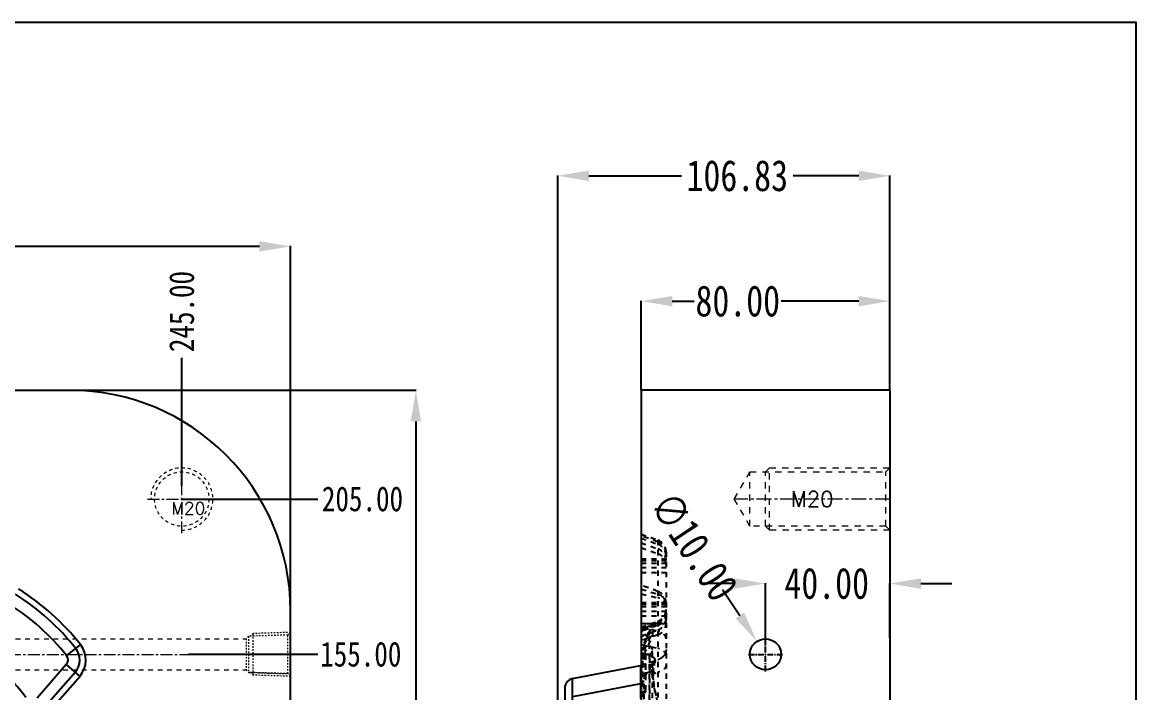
# Model space of a CAD drawing. Header units: millimetres. Extents: x 1147 to 12155, y -6137 to -4403.
# Drawn here: x 4297.4 to 4655.7, y -5121.1 to -4905.3 of the extents above; entities that cross this region are included whole.
import ezdxf
from ezdxf.enums import TextEntityAlignment as Align

# ---------------------------------------------------------------- set-up
doc = ezdxf.new("R2010")
doc.units = ezdxf.units.MM
doc.header["$LTSCALE"] = 16.335
doc.header["$PDMODE"] = 3
doc.header["$PDSIZE"] = 0.3125
doc.linetypes.add('CENTER', pattern=[0.6, 0.375, -0.075, 0.075, -0.075])
doc.linetypes.add('HIDDEN', pattern=[0.2, 0.1, -0.1])
doc.layers.get('0').update_dxf_attribs({"linetype": 'CONTINUOUS'})
doc.layers.get('Defpoints').update_dxf_attribs({"linetype": 'CONTINUOUS'})
doc.layers.add('cool', color=153, linetype='HIDDEN', lineweight=9)
doc.layers.add('screw', color=33, linetype='CONTINUOUS', lineweight=13)
doc.layers.add('DEFAULT_2', color=8, linetype='HIDDEN')
doc.styles.get("Standard").update_dxf_attribs({"font": 'txt', "width": 0.8})
doc.styles.add('TXT', font='txt.shx', dxfattribs={"bigfont": 'gbcbig.shx'})
doc.dimstyles.get("Standard").update_dxf_attribs({"dimtxt": 0.15625, "dimasz": 0.1875, "dimexe": 0.125, "dimexo": 0.0625, "dimtad": 0, "dimtih": 1, "dimtoh": 1, "dimdsep": 46, "dimtxsty": 'Standard', "dimcen": 0.09, "dimadec": 0, "dimazin": 0, "dimtp": 0.01, "dimtm": 0.01, "dimtfac": 1, "dimtofl": 0, "dimtmove": 0, "dimatfit": 3, "dimfxl": 0, "dimtolj": 1, "dimarcsym": 0})
doc.dimstyles.new('STANDARD$0', dxfattribs={"dimscale": 2, "dimtxt": 3, "dimasz": 3, "dimexe": 1.25, "dimexo": 0.625, "dimgap": 0.5, "dimtad": 0, "dimdsep": 46, "dimlunit": 6, "dimtxsty": 'Standard', "dimblk": 'CLOSEDBLANK', "dimcen": 0, "dimclrt": 2, "dimazin": 2, "dimtfac": 2, "dimtmove": 1, "dimatfit": 3, "dimfxl": 0, "dimtolj": 1, "dimtzin": 0, "dimarcsym": 0})

# ---------------------------------------------------------------- blocks, each defined once
blk = doc.blocks.new('screw_m20_g')
at = {"layer": 'screw', "color": 1, "linetype": 'CENTER', "ltscale": 0.621977}
for p, q in [((0, -11), (0, 11)), ((-11, 0), (11, 0))]:
    blk.add_line(p, q, dxfattribs=at)
at = {"layer": 'screw', "linetype": 'HIDDEN', "ltscale": 0.621977}
blk.add_circle((0, 0), 8.75, dxfattribs=at)
at = {"layer": 'screw', "color": 92, "linetype": 'HIDDEN', "ltscale": 0.621977}
blk.add_arc((0, 0), 10, 270, 180, dxfattribs=at)
at = {"layer": 'screw', "color": 6, "style": 'TXT'}
blk.add_text('M20', height=4, dxfattribs=at).set_placement((-3.4, -5))
blk = doc.blocks.new('*D689')
at = {"color": 4, "lineweight": -2}
for p, q in [((4496.58, -5023.71), (4496.58, -4994.94)), ((4506.58, -4995.06), (4513.65, -4995.06)), ((4566.58, -4995.06), (4541.65, -4995.06)), ((4576.58, -5023.71), (4576.58, -4994.94))]:
    blk.add_line(p, q, dxfattribs=at)
at = {"color": 4}
for points in [[(4506.58, -4993.4), (4506.58, -4996.73), (4496.58, -4995.06)], [(4566.58, -4993.4), (4566.58, -4996.73), (4576.58, -4995.06)]]:
    blk.add_solid(points, dxfattribs=at)
at = {"layer": 'Defpoints', "color": 0}
for p in [(4496.58, -4995.06), (4496.58, -5023.77), (4576.58, -5023.77)]:
    blk.add_point(p, dxfattribs=at)
at = {"color": 6, "insert": (4527.65, -4995.06), "char_height": 10, "attachment_point": 5}
blk.add_mtext('\\A1;80.00', dxfattribs=at)
blk = doc.blocks.new('*D690')
at = {"color": 4, "lineweight": -2}
for p, q in [((4469.75, -5145.72), (4469.75, -4954.58)), ((4479.75, -4954.71), (4509.49, -4954.71)), ((4566.58, -4954.71), (4545.49, -4954.71)), ((4576.58, -5023.71), (4576.58, -4954.58))]:
    blk.add_line(p, q, dxfattribs=at)
at = {"color": 4}
for points in [[(4479.75, -4953.04), (4479.75, -4956.38), (4469.75, -4954.71)], [(4566.58, -4953.04), (4566.58, -4956.38), (4576.58, -4954.71)]]:
    blk.add_solid(points, dxfattribs=at)
at = {"layer": 'Defpoints', "color": 0}
for p in [(4469.75, -4954.71), (4576.58, -5023.77), (4469.75, -5145.78)]:
    blk.add_point(p, dxfattribs=at)
at = {"color": 6, "insert": (4527.49, -4954.71), "char_height": 10, "attachment_point": 5}
blk.add_mtext('\\A1;106.83', dxfattribs=at)
blk = doc.blocks.new('cool_jt_f12')
at = {"layer": 'cool', "ltscale": 0.3}
for p, q in [((0, 7.0785), (0.856, 6.2225)), ((0, 7.0785), (12, 6.7035)), ((0.856, 6.2225), (0.856, -6.2225)), ((13.5, 5.827375), (0.856, 6.2225)), ((0.856, 6.2225), (13.5, 5.827375)), ((12, 6.7035), (12.856, 5.8475)), ((12, 6.7035), (12, -6.7035)), ((14.327375, 5), (13.5, 5.827375)), ((13.5, -5.827375), (13.5, 5.827375)), ((14.327375, -5), (14.327375, 5)), ((0.856, -6.2225), (0, -7.0785)), ((0, -7.0785), (12, -6.7035)), ((0.856, -6.2225), (13.5, -5.827375)), ((12, -6.7035), (12.856, -5.8475)), ((13.5, -5.827375), (14.327375, -5))]:
    blk.add_line(p, q, dxfattribs=at)
blk = doc.blocks.new('*D692')
at = {"color": 4, "lineweight": -2}
blk.add_line((4522.78, -5087.93), (4528.3, -5096.26), dxfattribs=at)
at = {"color": 4}
blk.add_solid([(4529.69, -5095.34), (4526.91, -5097.18), (4533.82, -5104.6)], dxfattribs=at)
at = {"layer": 'Defpoints', "color": 0}
for p in [(4533.82, -5104.6), (4539.34, -5112.94)]:
    blk.add_point(p, dxfattribs=at)
at = {"color": 6, "insert": (4513.57, -5074.03), "char_height": 10, "attachment_point": 5, "rotation": 303.5108}
blk.add_mtext('\\A1;∅10.00', dxfattribs=at)
blk = doc.blocks.new('*D693')
at = {"color": 4, "lineweight": -2}
for p, q in [((4526.58, -5085.97), (4516.58, -5085.97)), ((4536.58, -5105.69), (4536.58, -5085.85)), ((4576.58, -5103.47), (4576.58, -5085.85)), ((4586.58, -5085.97), (4596.58, -5085.97))]:
    blk.add_line(p, q, dxfattribs=at)
at = {"color": 4}
for points in [[(4526.58, -5084.31), (4526.58, -5087.64), (4536.58, -5085.97)], [(4586.58, -5084.31), (4586.58, -5087.64), (4576.58, -5085.97)]]:
    blk.add_solid(points, dxfattribs=at)
at = {"layer": 'Defpoints', "color": 0}
for p in [(4576.58, -5085.97), (4536.58, -5105.75), (4576.58, -5103.53)]:
    blk.add_point(p, dxfattribs=at)
at = {"color": 6, "insert": (4556.27, -5085.97), "char_height": 10, "attachment_point": 5}
blk.add_mtext('\\A1;40.00', dxfattribs=at)
blk = doc.blocks.new('*D700')
at = {"color": 4, "lineweight": -2}
for p, q in [((3823.73, -5094.71), (3823.73, -4977.3)), ((3833.73, -4977.43), (4105.82, -4977.43)), ((4373.73, -4977.43), (4141.82, -4977.43)), ((4383.73, -5094.71), (4383.73, -4977.3))]:
    blk.add_line(p, q, dxfattribs=at)
at = {"color": 4}
for points in [[(3833.73, -4975.76), (3833.73, -4979.1), (3823.73, -4977.43)], [(4373.73, -4975.76), (4373.73, -4979.1), (4383.73, -4977.43)]]:
    blk.add_solid(points, dxfattribs=at)
at = {"layer": 'Defpoints', "color": 0}
for p in [(3823.73, -4977.43), (3823.73, -5094.77), (4383.73, -5094.77)]:
    blk.add_point(p, dxfattribs=at)
at = {"color": 6, "insert": (4123.82, -4977.43), "char_height": 10, "attachment_point": 5}
blk.add_mtext('\\A1;560.00', dxfattribs=at)
blk = doc.blocks.new('*D701')
at = {"color": 4, "lineweight": -2}
for p, q in [((4312.79, -5023.77), (4424.2, -5023.77)), ((4424.07, -5033.77), (4424.07, -5180.21)), ((4424.07, -5493.77), (4424.07, -5216.21)), ((4299.45, -5503.77), (4424.2, -5503.77))]:
    blk.add_line(p, q, dxfattribs=at)
at = {"color": 4}
for points in [[(4422.41, -5033.77), (4425.74, -5033.77), (4424.07, -5023.77)], [(4422.41, -5493.77), (4425.74, -5493.77), (4424.07, -5503.77)]]:
    blk.add_solid(points, dxfattribs=at)
at = {"layer": 'Defpoints', "color": 0}
for p in [(4312.73, -5023.77), (4299.39, -5503.77), (4424.07, -5503.77)]:
    blk.add_point(p, dxfattribs=at)
at = {"color": 6, "insert": (4424.07, -5198.21), "char_height": 10, "attachment_point": 5, "rotation": 90}
blk.add_mtext('\\A1;480.00', dxfattribs=at)
blk = doc.blocks.new('*D704')
at = {"color": 4, "lineweight": -2}
blk.add_line((4350.88, -5108.77), (4392.48, -5108.77), dxfattribs=at)
at = {"layer": 'Defpoints', "color": 0}
for p in [(4350.82, -5108.77), (4392.48, -5108.77), (4103.73, -5263.77)]:
    blk.add_point(p, dxfattribs=at)
at = {"color": 6, "insert": (4406.34, -5108.77), "char_height": 8, "attachment_point": 5}
blk.add_mtext('\\A1;155.00', dxfattribs=at)
blk = doc.blocks.new('*D705')
at = {"color": 4, "lineweight": -2}
blk.add_line((4348.79, -5058.77), (4392.48, -5058.77), dxfattribs=at)
at = {"layer": 'Defpoints', "color": 0}
for p in [(4348.73, -5058.77), (4392.48, -5058.77), (4103.73, -5263.77)]:
    blk.add_point(p, dxfattribs=at)
at = {"color": 6, "insert": (4406.88, -5058.77), "char_height": 8, "attachment_point": 5}
blk.add_mtext('\\A1;205.00', dxfattribs=at)
blk = doc.blocks.new('*D713')
at = {"color": 4, "lineweight": -2}
blk.add_line((4348.73, -5054.5), (4348.73, -5013.34), dxfattribs=at)
at = {"layer": 'Defpoints', "color": 0}
for p in [(4348.73, -5013.34), (4348.73, -5054.56), (4103.73, -5263.77)]:
    blk.add_point(p, dxfattribs=at)
at = {"color": 6, "insert": (4348.73, -4998.41), "char_height": 8, "attachment_point": 5, "rotation": 90}
blk.add_mtext('\\A1;245.00', dxfattribs=at)

msp = doc.modelspace()

# ---------------------------------------------------------------- linework, layer by layer
at = {"color": 7, "linetype": 'Continuous'}
for p, q in [((3889.729, -5023.772), (4317.729, -5023.772)), ((4496.578, -5023.772), (4496.578, -5226.059)), ((4576.578, -5023.772), (4496.578, -5023.772)), ((4576.578, -5023.772), (4576.578, -5503.772)), ((4383.729, -5432.772), (4383.729, -5094.772)), ((4316.133, -5105.643), (4311.645, -5109.177)), ((4311.57, -5112.097), (4302.157, -5122.874)), ((4311.57, -5112.097), (4315.873, -5115.855)), ((4474.44, -5116.583), (4496.33, -5112.328)), ((4496.33, -5112.328), (4496.33, -5123.044)), ((4314.401, -5114.57), (4304.988, -5125.347)), ((4306.46, -5126.632), (4315.873, -5115.855)), ((4474.44, -5400.96), (4474.44, -5116.583)), ((4471.999, -5119.544), (4471.999, -5397.999)), ((4496.33, -5118.23), (4474.44, -5122.472))]:
    msp.add_line(p, q, dxfattribs=at)
at = {"color": 1, "linetype": 'CENTER', "ltscale": 0.310989}
for p, q in [((4536.578, -5114.272), (4536.578, -5103.272)), ((4531.078, -5108.772), (4542.078, -5108.772))]:
    msp.add_line(p, q, dxfattribs=at)
msp.add_lwpolyline([(3746.749, -4905.276), (4655.71, -4905.276), (4655.71, -5670.384), (3746.749, -5670.384)], close=True)
msp.add_circle((4536.578, -5108.772), 5)
at = {"color": 7, "linetype": 'Continuous'}
for centre, radius, start, end in [((4312.729, -5094.772), 71, 0, 90), ((4254.769, -5153.963), 78.105, 38.2177, 57.93163), ((4254.769, -5153.963), 76.151, 38.2177, 57.93163), ((4254.769, -5153.963), 72.392, 38.2177, 57.93163), ((4309.847, -5110.593), 8, 318.86355, 38.2177), ((4254.769, -5153.963), 53.817, 35.51724, 60.22143), ((4309.847, -5110.593), 2.287, 318.86355, 38.2177), ((4309.847, -5110.593), 6.046, 318.86355, 38.2177), ((4496.139, -5111.341), 1.006, 281, 296.5809), ((4475.016, -5119.544), 3.017, 101, 180)]:
    msp.add_arc(centre, radius, start, end, dxfattribs=at)
msp.add_open_spline([(4496.589, -5118.141), (4496.508, -5118.182), (4496.42, -5118.212), (4496.33, -5118.23)], degree=3, dxfattribs=at)
at = {"layer": 'cool', "ltscale": 0.932966}
for p, q in [((3838.062, -5103.772), (4369.394, -5103.772)), ((3838.062, -5113.772), (4369.394, -5113.772))]:
    msp.add_line(p, q, dxfattribs=at)
at = {"layer": 'cool', "color": 1, "linetype": 'CENTER', "ltscale": 0.621977}
msp.add_line((3823.729, -5108.772), (4383.729, -5108.772), dxfattribs=at)
at = {"layer": 'DEFAULT_2', "color": 8, "linetype": 'HIDDEN'}
for p, q in [((4496.578, -5070.062), (4501.946, -5072.015)), ((4501.946, -5072.557), (4496.578, -5070.603)), ((4496.578, -5071.373), (4501.946, -5073.326)), ((4496.578, -5072.88), (4501.946, -5074.831)), ((4501.946, -5072.015), (4501.946, -5127.415)), ((4496.578, -5074.417), (4501.946, -5076.367)), ((4504.578, -5075.774), (4504.578, -5123.637)), ((4496.578, -5078.062), (4504.578, -5078.062)), ((4496.578, -5078.603), (4504.578, -5078.603)), ((4496.578, -5079.368), (4504.578, -5079.368)), ((4496.578, -5080.869), (4504.578, -5080.869)), ((4496.578, -5082.4), (4504.578, -5082.4)), ((4501.946, -5088.509), (4496.578, -5086.555)), ((4496.578, -5087.776), (4501.946, -5089.432)), ((4496.578, -5089.292), (4501.946, -5090.578)), ((4496.578, -5092.062), (4504.578, -5092.062)), ((4496.578, -5092.607), (4504.578, -5092.607)), ((4496.578, -5093.377), (4504.578, -5093.377)), ((4496.578, -5094.888), (4504.578, -5094.888)), ((4496.578, -5096.43), (4504.578, -5096.43)), ((4496.578, -5100.062), (4501.946, -5098.108)), ((4496.578, -5100.605), (4501.946, -5098.652)), ((4500.157, -5099.378), (4496.578, -5100.681)), ((4501.946, -5099.423), (4496.578, -5101.377)), ((4496.578, -5100.004), (4501.946, -5101.289)), ((4496.578, -5100.681), (4496.795, -5100.602)), ((4496.578, -5102.877), (4501.946, -5100.926)), ((4496.578, -5101.276), (4496.987, -5101.127)), ((4500.157, -5101.756), (4496.578, -5103.061)), ((4496.795, -5100.602), (4497.192, -5100.458)), ((4496.987, -5101.127), (4500.157, -5099.972)), ((4497.192, -5100.458), (4500.157, -5099.378)), ((4500.151, -5098.772), (4497.578, -5104.562)), ((4497.578, -5105.183), (4500.157, -5099.378)), ((4497.578, -5105.779), (4500.157, -5099.972)), ((4497.578, -5107.568), (4500.157, -5101.756)), ((4500.157, -5099.378), (4500.157, -5099.972)), ((4500.157, -5101.756), (4500.157, -5102.946)), ((4501.618, -5098.861), (4501.946, -5098.855)), ((4503.096, -5098.773), (4501.946, -5099.423)), ((4501.946, -5102.476), (4496.578, -5104.43)), ((4500.157, -5102.946), (4496.578, -5104.252)), ((4496.578, -5105.643), (4501.946, -5106.852)), ((4497.578, -5108.761), (4500.157, -5102.946)), ((4497.578, -5107.332), (4497.578, -5104.562)), ((4499.208, -5106.2), (4496.578, -5106.087)), ((4497.578, -5106.735), (4496.578, -5106.683)), ((4497.578, -5107.332), (4496.578, -5107.279)), ((4497.578, -5109.122), (4496.578, -5109.07)), ((4497.578, -5110.317), (4497.578, -5107.568)), ((4497.958, -5108.877), (4499.347, -5108.607)), ((4497.958, -5108.877), (4497.958, -5120.47)), ((4499.208, -5224.612), (4499.208, -5106.2)), ((4499.347, -5408.936), (4499.347, -5108.607)), ((4500.161, -5410.339), (4500.161, -5107.204)), ((4497.578, -5110.317), (4496.578, -5110.264)), ((4496.578, -5112.21), (4501.946, -5110.515)), ((4496.578, -5112.949), (4500.157, -5111.954)), ((4496.578, -5111.982), (4499.208, -5112.12)), ((4497.144, -5122.414), (4497.144, -5109.864)), ((4496.578, -5115.855), (4501.946, -5114.57)), ((4497.578, -5129.737), (4497.578, -5116.392)), ((4499.347, -5114.52), (4497.958, -5114.789)), ((4472.256, -5126.084), (4471.999, -5119.544)), ((4497.578, -5117.582), (4496.578, -5117.542))]:
    msp.add_line(p, q, dxfattribs=at)
for centre, radius, start, end in [((4500.578, -5075.774), 4, 0, 70), ((4500.579, -5076.317), 3.999, 0.0045, 70.01046), ((4500.58, -5077.083), 3.998, 0.01088, 70.02522), ((4500.583, -5078.586), 3.995, 0.02341, 70.05423), ((4500.567, -5080.152), 4.029, 52.61895, 69.98382), ((4500.586, -5080.12), 3.992, 0.03623, 70.08383), ((4500.612, -5078.576), 3.964, 17.50956, 20.21615), ((4500.578, -5092.268), 4, 0, 70), ((4500.578, -5094.349), 4, 290, 0), ((4500.579, -5094.893), 3.999, 289.98939, 359.99544), ((4500.582, -5095.663), 3.996, 289.9902, 0.00016), ((4500.596, -5097.176), 3.981, 289.9586, 359.98417), ((4512.249, -5658.616), 559.856, 91.05444, 91.60396), ((4512.369, -5663.519), 564.76, 91.23633, 91.60226), ((4512.441, -5666.262), 567.504, 91.41839, 91.60179), ((4512.305, -5660.76), 562.001, 91.23591, 91.41845), ((4512.15, -5653.534), 554.773, 91.08772, 91.23591), ((4500.586, -5098.71), 3.992, 289.91597, 359.11814), ((4500.547, -5023.029), 75.839, 271.05675, 271.66774), ((4500.557, -5023.422), 75.446, 271.05516, 271.66816), ((4500.479, -5020.807), 78.062, 271.66894, 272.16859), ((4500.432, -5019.387), 79.483, 271.67452, 272.16475), ((4499.374, -4992.264), 106.626, 272.182, 272.45803), ((4498.15, -5109.864), 1.006, 101, 180), ((4490.358, -5131.805), 24.364, 71.14289, 72.14897), ((4492.38, -5125.931), 18.152, 68.86025, 71.19131), ((4494.352, -5120.832), 12.684, 66.68297, 68.85785), ((4499.155, -5107.204), 1.006, 0, 87), ((4499.155, -5107.62), 1.006, 281, 0), ((4496.139, -5111.341), 1.006, 296.5809, 0), ((4496.143, -5117.245), 1.001, 296.44907, 359.99502)]:
    msp.add_arc(centre, radius, start, end, dxfattribs=at)
for points, knots in [([(4504.578, -5092.617), (4504.578, -5092.271), (4504.447, -5091.563), (4503.888, -5090.621), (4503.028, -5089.871), (4502.321, -5089.547), (4501.946, -5089.432)], [0, 0, 0, 0, 0.2350899, 0.4779385, 0.7329885, 1, 1, 1, 1]), ([(4503.854, -5090.673), (4503.616, -5090.384), (4503.028, -5089.871), (4502.321, -5089.547), (4501.946, -5089.432)], [0, 0, 0, 0, 0.4885439, 1, 1, 1, 1]), ([(4504.578, -5093.05), (4504.578, -5092.78), (4504.435, -5092.204), (4503.858, -5091.474), (4502.999, -5090.905), (4502.314, -5090.666), (4501.946, -5090.578)], [0, 0, 0, 0, 0.2102327, 0.442386, 0.7065496, 1, 1, 1, 1]), ([(4504.393, -5091.598), (4504.362, -5091.515), (4504.223, -5091.185), (4504.026, -5090.88), (4503.854, -5090.673)], [0, 0, 0, 0, 0.2466253, 1, 1, 1, 1]), ([(4504.393, -5092.259), (4504.362, -5092.194), (4504.218, -5091.931), (4504.021, -5091.697), (4503.854, -5091.541)], [0, 0, 0, 0, 0.2392819, 1, 1, 1, 1]), ([(4504.578, -5092.617), (4504.578, -5092.358), (4504.53, -5092.009), (4504.423, -5091.68), (4504.393, -5091.598)], [0, 0, 0, 0, 0.7472694, 1, 1, 1, 1]), ([(4504.578, -5093.05), (4504.578, -5092.984), (4504.562, -5092.711), (4504.481, -5092.444), (4504.393, -5092.259)], [0, 0, 0, 0, 0.245664, 1, 1, 1, 1]), ([(4501.946, -5098.855), (4502.276, -5098.849), (4502.867, -5098.834), (4503.631, -5098.806), (4504.151, -5098.784), (4504.412, -5098.772), (4504.499, -5098.772)], [0, 0, 0, 0, 0.388091, 0.694034, 0.8977701, 1, 1, 1, 1]), ([(4504.578, -5103.762), (4504.578, -5103.491), (4504.435, -5102.915), (4503.858, -5102.186), (4502.999, -5101.617), (4502.314, -5101.377), (4501.946, -5101.289)], [0, 0, 0, 0, 0.2102327, 0.442386, 0.7065496, 1, 1, 1, 1]), ([(4503.433, -5098.813), (4503.526, -5098.81), (4503.815, -5098.798), (4504.104, -5098.785), (4504.3, -5098.777)], [0, 0, 0, 0, 0.3216525, 1, 1, 1, 1]), ([(4504.499, -5098.772), (4504.473, -5098.772), (4504.289, -5098.776), (4504.105, -5098.785), (4503.947, -5098.792)], [0, 0, 0, 0, 0.1404406, 1, 1, 1, 1]), ([(4504.3, -5098.777), (4504.321, -5098.776), (4504.388, -5098.774), (4504.454, -5098.772), (4504.499, -5098.772)], [0, 0, 0, 0, 0.3263599, 1, 1, 1, 1]), ([(4496.578, -5108.24), (4497.079, -5108.38), (4497.82, -5108.602), (4498.783, -5108.94), (4499.465, -5109.215), (4500.092, -5109.519), (4500.556, -5109.817), (4500.848, -5110.094), (4501.003, -5110.315), (4501.077, -5110.558), (4501.064, -5110.723), (4501.043, -5110.8)], [0, 0, 0, 0, 0.2863548, 0.4258605, 0.561387, 0.6906123, 0.8092923, 0.8629047, 0.9114931, 0.9562136, 1, 1, 1, 1]), ([(4500.317, -5109.669), (4500.28, -5109.646), (4500.131, -5109.553), (4499.976, -5109.47), (4499.857, -5109.409)], [0, 0, 0, 0, 0.2437548, 1, 1, 1, 1]), ([(4504.578, -5109.177), (4504.578, -5108.922), (4504.431, -5108.373), (4503.85, -5107.689), (4502.993, -5107.158), (4502.312, -5106.935), (4501.946, -5106.852)], [0, 0, 0, 0, 0.2039887, 0.4337062, 0.7002612, 1, 1, 1, 1]), ([(4504.578, -5107.252), (4504.578, -5107.606), (4504.448, -5108.328), (4503.89, -5109.294), (4503.031, -5110.062), (4502.321, -5110.396), (4501.946, -5110.515)], [0, 0, 0, 0, 0.2373269, 0.4812139, 0.7354832, 1, 1, 1, 1]), ([(4503.854, -5109.244), (4503.617, -5109.538), (4503.031, -5110.063), (4502.321, -5110.396), (4501.946, -5110.515)], [0, 0, 0, 0, 0.4901235, 1, 1, 1, 1]), ([(4504.393, -5108.433), (4504.362, -5108.372), (4504.216, -5108.122), (4504.019, -5107.904), (4503.854, -5107.758)], [0, 0, 0, 0, 0.2372804, 1, 1, 1, 1]), ([(4504.393, -5108.296), (4504.362, -5108.381), (4504.223, -5108.718), (4504.026, -5109.03), (4503.854, -5109.244)], [0, 0, 0, 0, 0.2472345, 1, 1, 1, 1]), ([(4504.578, -5107.252), (4504.578, -5107.517), (4504.53, -5107.874), (4504.423, -5108.212), (4504.393, -5108.296)], [0, 0, 0, 0, 0.7476061, 1, 1, 1, 1]), ([(4504.578, -5109.177), (4504.578, -5109.115), (4504.562, -5108.858), (4504.481, -5108.606), (4504.393, -5108.433)], [0, 0, 0, 0, 0.2447508, 1, 1, 1, 1]), ([(4499.208, -5112.12), (4499.456, -5112.133), (4499.96, -5112.358), (4500.161, -5112.873), (4500.161, -5113.121)], [0, 0, 0, 0, 0.5005064, 1, 1, 1, 1]), ([(4501.043, -5110.8), (4500.49, -5112.805), (4500.28, -5116.142), (4500.932, -5120.64), (4501.563, -5123.029), (4501.946, -5124.25)], [0, 0, 0, 0, 0.4577812, 0.7181873, 1, 1, 1, 1]), ([(4500.456, -5114.778), (4500.468, -5114.429), (4500.55, -5113.089), (4500.779, -5111.757), (4501.043, -5110.8)], [0, 0, 0, 0, 0.2602596, 1, 1, 1, 1]), ([(4500.992, -5110.323), (4500.97, -5110.279), (4500.86, -5110.097), (4500.701, -5109.95), (4500.573, -5109.85)], [0, 0, 0, 0, 0.2305472, 1, 1, 1, 1]), ([(4501.043, -5110.8), (4501.075, -5110.684), (4501.07, -5110.511), (4501.01, -5110.361), (4500.992, -5110.323)], [0, 0, 0, 0, 0.7413535, 1, 1, 1, 1]), ([(4504.578, -5112.097), (4504.578, -5112.368), (4504.435, -5112.944), (4503.858, -5113.674), (4502.999, -5114.242), (4502.314, -5114.482), (4501.946, -5114.57)], [0, 0, 0, 0, 0.2102327, 0.442386, 0.7065496, 1, 1, 1, 1]), ([(4497.958, -5114.789), (4497.736, -5114.832), (4497.308, -5115.081), (4497.144, -5115.548), (4497.144, -5115.773)], [0, 0, 0, 0, 0.5004601, 1, 1, 1, 1]), ([(4499.347, -5114.52), (4499.569, -5114.477), (4499.997, -5114.229), (4500.161, -5113.762), (4500.161, -5113.536)], [0, 0, 0, 0, 0.5004601, 1, 1, 1, 1]), ([(4500.747, -5119.216), (4500.687, -5118.833), (4500.489, -5117.36), (4500.418, -5115.867), (4500.456, -5114.769)], [0, 0, 0, 0, 0.2607358, 1, 1, 1, 1]), ([(4500.498, -5117.017), (4500.485, -5116.826), (4500.442, -5116.081), (4500.437, -5115.334), (4500.456, -5114.778)], [0, 0, 0, 0, 0.2554981, 1, 1, 1, 1]), ([(4497.144, -5117.245), (4497.144, -5117.471), (4496.98, -5117.938), (4496.553, -5118.186), (4496.33, -5118.23)], [0, 0, 0, 0, 0.4995399, 1, 1, 1, 1]), ([(4500.748, -5119.226), (4500.719, -5119.039), (4500.612, -5118.306), (4500.536, -5117.568), (4500.498, -5117.017)], [0, 0, 0, 0, 0.2550962, 1, 1, 1, 1]), ([(4501.946, -5124.25), (4501.812, -5123.823), (4501.322, -5122.168), (4500.943, -5120.479), (4500.747, -5119.216)], [0, 0, 0, 0, 0.2596101, 1, 1, 1, 1]), ([(4497.736, -5121.137), (4497.609, -5121.128), (4497.36, -5121.156), (4497.153, -5121.312), (4497.09, -5121.408)], [0, 0, 0, 0, 0.5237936, 1, 1, 1, 1]), ([(4497.144, -5121.311), (4497.144, -5121.114), (4497.287, -5120.796), (4497.636, -5120.559), (4497.849, -5120.488), (4497.958, -5120.47)], [0, 0, 0, 0, 0.4717077, 0.7367695, 1, 1, 1, 1]), ([(4497.958, -5120.47), (4497.849, -5120.488), (4497.636, -5120.559), (4497.287, -5120.796), (4497.144, -5121.114), (4497.144, -5121.311)], [0, 0, 0, 0, 0.2632305, 0.5282924, 1, 1, 1, 1]), ([(4497.736, -5121.137), (4497.771, -5121.082), (4497.889, -5120.877), (4497.958, -5120.64), (4497.958, -5120.47)], [0, 0, 0, 0, 0.2778, 1, 1, 1, 1]), ([(4497.958, -5120.47), (4497.958, -5120.523), (4497.937, -5120.76), (4497.835, -5120.983), (4497.736, -5121.137)], [0, 0, 0, 0, 0.2276075, 1, 1, 1, 1])]:
    msp.add_open_spline(points, degree=3, knots=knots, dxfattribs=at)
for points in [[(4504.578, -5097.172), (4504.578, -5097.717), (4504.462, -5098.273), (4504.243, -5098.772)], [(4499.857, -5109.409), (4499.698, -5109.329), (4499.536, -5109.254), (4499.372, -5109.183)], [(4497.578, -5116.392), (4498.436, -5114.912), (4499.296, -5113.433), (4500.157, -5111.954)], [(4500.573, -5109.85), (4500.491, -5109.785), (4500.405, -5109.725), (4500.317, -5109.669)]]:
    msp.add_open_spline(points, degree=3, dxfattribs=at)
at = {"layer": 'screw', "color": 8, "linetype": 'HIDDEN', "ltscale": 1.243955}
for p, q in [((4526.526, -5058.772), (4531.578, -5050.022)), ((4531.578, -5050.022), (4575.328, -5050.022)), ((4531.578, -5067.522), (4531.578, -5050.022)), ((4575.328, -5050.022), (4576.578, -5048.772)), ((4575.328, -5067.522), (4575.328, -5050.022)), ((4531.578, -5067.522), (4526.526, -5058.772)), ((4575.328, -5067.522), (4531.578, -5067.522)), ((4576.578, -5068.772), (4575.328, -5067.522))]:
    msp.add_line(p, q, dxfattribs=at)
at = {"layer": 'screw', "color": 92, "linetype": 'HIDDEN', "ltscale": 1.243955}
for p, q in [((4536.578, -5050.022), (4537.828, -5048.772)), ((4536.578, -5067.522), (4536.578, -5050.022)), ((4537.828, -5048.772), (4576.578, -5048.772)), ((4537.828, -5068.772), (4537.828, -5048.772)), ((4537.828, -5068.772), (4536.578, -5067.522)), ((4576.578, -5068.772), (4537.828, -5068.772))]:
    msp.add_line(p, q, dxfattribs=at)
at = {"layer": 'screw', "color": 1, "linetype": 'CENTER', "ltscale": 0.777472}
msp.add_line((4576.578, -5058.772), (4526.526, -5058.772), dxfattribs=at)

# ---------------------------------------------------------------- block references
at = {"layer": 'cool', "ltscale": 0.932966, "rotation": 180}
msp.add_blockref('cool_jt_f12', (4383.729, -5108.772), dxfattribs=at)
at = {"layer": 'screw'}
msp.add_blockref('screw_m20_g', (4348.729, -5058.772), dxfattribs=at)

# ---------------------------------------------------------------- texts
at = {"layer": 'screw', "color": 6, "linetype": 'HIDDEN', "ltscale": 1.243955, "style": 'TXT'}
msp.add_text('M20', height=5, dxfattribs=at).set_placement((4551.552, -5058.772), align=Align.MIDDLE)

# ---------------------------------------------------------------- dimensions: what is measured, and where the dimension line sits
for base, p1, p2, picture, middle in [((4469.746, -4954.71), (4576.578, -5023.772), (4469.746, -5145.782), '*D690', (4527.486, -4954.71)), ((3823.729, -4977.43), (4383.729, -5094.772), (3823.729, -5094.772), '*D700', (4123.818, -4977.43)), ((4496.578, -4995.063), (4576.578, -5023.772), (4496.578, -5023.772), '*D689', (4527.645, -4995.063)), ((4576.578, -5085.975), (4536.578, -5105.748), (4576.578, -5103.533), '*D693', (4556.268, -5085.975))]:
    dim = msp.add_linear_dim(base=base, p1=p1, p2=p2, dimstyle='STANDARD$0', override={"dimscale": 1, "dimtxt": 10, "dimasz": 10, "dimexe": 0.125, "dimexo": 0.0625, "dimgap": 0, "dimzin": 0, "dimlunit": 2, "dimclrd": 4, "dimclre": 4, "dimclrt": 6, "dimazin": 0, "dimtfac": 1, "dimtofl": 0, "dimtmove": 0})
    dim.commit()
    dim.dimension.update_dxf_attribs({"geometry": picture, "text_midpoint": middle, "dimtype": 160})
for feature_location, offset, dtype, picture, middle in [((4348.729, -5054.56), (0, 41.216), 1, '*D713', (4348.729, -4998.41)), ((4348.729, -5058.772), (43.749, 0), 0, '*D705', (4406.878, -5058.772)), ((4350.817, -5108.772), (41.661, 0), 0, '*D704', (4406.344, -5108.772))]:
    dim = msp.add_ordinate_dim(feature_location=feature_location, offset=offset, dtype=dtype, origin=(4103.729, -5263.772), dimstyle='Standard', override={"dimtxt": 8, "dimasz": 10, "dimgap": 0, "dimtih": 0, "dimtoh": 0, "dimzin": 0, "dimcen": 0, "dimclrd": 4, "dimclre": 4, "dimclrt": 6, "dimadec": 2, "dimtp": 0, "dimtm": 0, "dimtzin": 0})
    dim.commit()
    dim.dimension.update_dxf_attribs({"geometry": picture, "text_midpoint": middle})
dim = msp.add_linear_dim(base=(4424.074, -5503.772), p1=(4312.729, -5023.772), p2=(4299.392, -5503.772), angle=90, dimstyle='STANDARD$0', override={"dimscale": 1, "dimtxt": 10, "dimasz": 10, "dimexe": 0.125, "dimexo": 0.0625, "dimgap": 0, "dimzin": 0, "dimlunit": 2, "dimclrd": 4, "dimclre": 4, "dimclrt": 6, "dimazin": 0, "dimtfac": 1, "dimtofl": 0, "dimtmove": 0})
dim.commit()
dim.dimension.update_dxf_attribs({"geometry": '*D701', "text_midpoint": (4424.074, -5198.207), "dimtype": 160})
dim = msp.add_diameter_dim_2p(p1=(4539.338, -5112.94), p2=(4533.817, -5104.603), dimstyle='Standard', override={"dimtxt": 10, "dimasz": 10, "dimgap": 0, "dimtih": 0, "dimtoh": 0, "dimzin": 0, "dimcen": 0, "dimclrd": 4, "dimclre": 4, "dimclrt": 6, "dimadec": 2, "dimtp": 0, "dimtm": 0, "dimtzin": 0})
dim.commit()
dim.dimension.update_dxf_attribs({"geometry": '*D692', "text_midpoint": (4513.574, -5074.031)})

doc.saveas('drawing.dxf')
